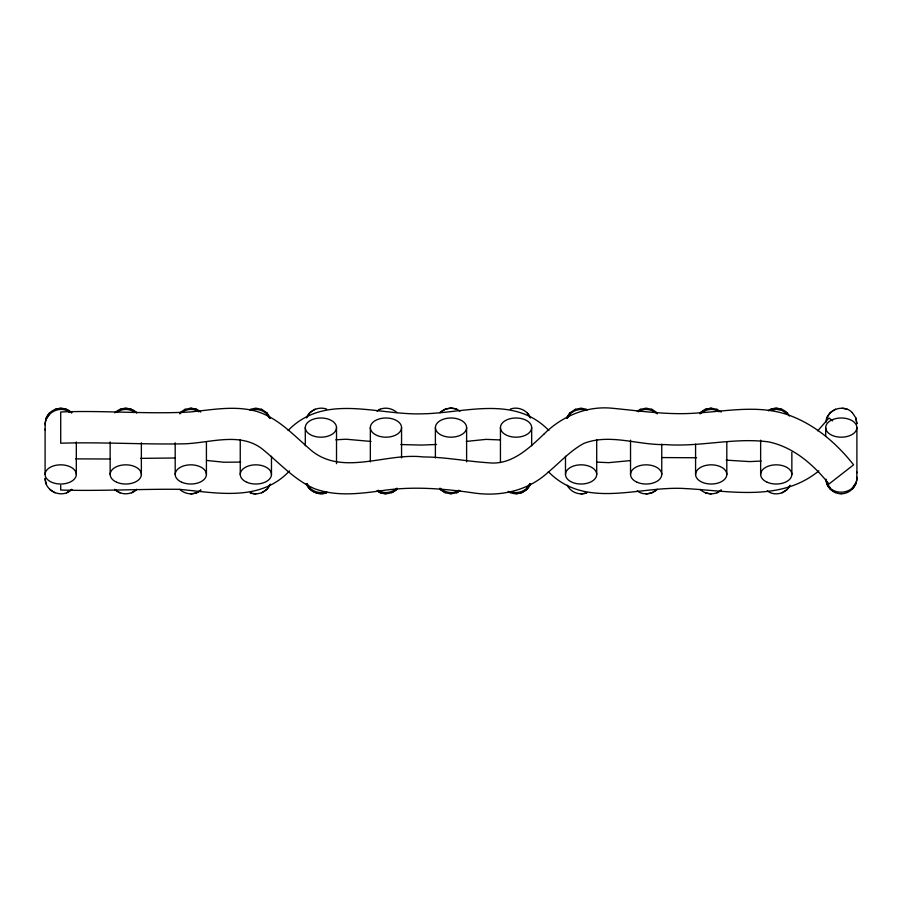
<?xml version="1.0" encoding="UTF-8"?>
<svg xmlns="http://www.w3.org/2000/svg" width="902" height="902" viewBox="0 0 902 902"><rect width="100%" height="100%" fill="white"/><g stroke="black" fill="none" stroke-linecap="round" stroke-linejoin="round"><path stroke-width="1.35" d="M175.191 474.429L175.191 442.781M336.514 427.593A15.616 9.606 0 0 1 313.095 435.903A15.616 9.606 0 0 1 313.095 419.272A15.616 9.606 0 0 1 336.514 427.593L336.514 463.662M500.441 427.593L500.441 462.467M531.661 427.593A15.616 9.606 0 0 1 508.243 435.903A15.616 9.606 0 0 1 508.243 419.272A15.616 9.606 0 0 1 531.661 427.593L531.661 445.757M695.577 474.429L695.577 444.134M726.809 474.429A15.616 9.606 0 0 0 703.391 466.108A15.616 9.606 0 0 0 703.391 482.739A15.616 9.606 0 0 0 726.809 474.429L726.809 441.935M45.1 423.872L46.194 418.021L49.678 412.733M45.1 424.943C44.807 412.981 60.254 404.603 69.634 412.473M825.894 422.474C826.255 409.677 843.584 403.374 852.322 412.631M826.119 479.413C827.811 497.904 857.599 495.581 856.9 477.079M46.194 418.122C50.174 408.054 64.065 404.987 71.754 412.733M566.58 418.122L570.053 412.834L575.352 409.26M530.568 483.889C527.095 492.267 515.91 496.709 508.187 491.376L510.307 492.661M790.062 485.208C786.341 493.586 774.468 496.709 767.32 490.823M852.322 489.177L855.806 483.889M566.58 418.021L570.053 412.733M570.053 413.917L567.279 418.1C570.628 410.917 579.501 407.648 586.841 410.399M529.869 483.878C526.61 491.139 517.635 494.341 510.307 491.624M530.568 484.002L527.084 489.29L521.796 492.763L516.045 493.755M826.773 417.919L830.246 412.631L835.545 409.158M789.363 486.212L787.277 489.391L781.989 492.864M46.194 419.159L49.678 413.917M527.084 488.106L529.869 483.912M852.322 488.106L855.806 482.863M817.719 430.829L828.983 417.987L832.681 420.873M288.121 430.457C324.641 393.001 376.235 415.01 421.065 413.849C464.226 413.443 513.903 394.445 548.856 430.491M289.542 470.889C260.182 502.234 216.83 492.819 179.182 489.312C139.697 488.907 100.212 491.229 60.716 490.034L60.716 485.355M818.892 470.833C780.625 502.346 729.707 490.789 684.686 488.534C638.954 485.704 585.635 509.991 548.337 471.667M46.194 484.103L45.1 478.353C44.829 491.68 62.463 499.043 71.754 489.436M114.723 489.436C120.8 495.299 130.689 495.187 136.8 489.436M315.159 409.102L309.86 412.586L306.387 417.874C309.702 410.207 318.789 406.227 326.648 409.102M200.785 490.136C194.866 495.548 185.462 494.736 179.769 489.391M377.025 411.188C382.809 406.407 391.682 407.67 396.993 412.586M261.603 492.909L266.891 489.436L270.375 484.148C267.048 491.77 257.961 495.886 250.113 492.909L255.852 493.958M439.962 412.586C445.284 407.648 454.134 406.362 459.919 411.188M657.186 489.436C651.842 494.409 643.047 495.593 637.218 490.823M700.155 489.391C705.815 494.86 715.218 495.446 721.172 490.136M114.723 412.834C120.71 406.87 130.722 406.915 136.8 412.733M116.843 412.473C121.804 408.392 129.719 408.392 134.68 412.473M179.769 412.834L185.057 409.26M179.769 413.871C184.775 409.316 192.96 407.648 198.677 411.786M66.455 492.864L71.754 489.391M131.512 492.864L136.8 489.391M200.785 490.079L196.557 492.864L190.807 493.958M378.085 410.545L380.204 409.158M439.962 412.631L445.25 409.158L451 408.065L456.75 409.158M396.993 488.151C391.987 492.695 383.801 494.375 378.085 490.237M377.025 490.677C382.809 495.412 391.761 494.217 396.993 489.177M391.693 492.763L396.993 489.29M458.859 490.237C453.142 494.375 444.968 492.695 439.962 488.151M451 493.755L456.75 492.763L458.859 491.263M456.75 492.763L459.919 490.677M637.218 411.335L640.397 409.26M638.278 411.786C643.994 407.648 652.18 409.316 657.186 413.871M700.155 412.733L705.443 409.26L711.193 408.155L716.943 409.361M700.155 412.834L705.443 409.361L711.193 408.268M700.155 413.871C705.161 409.316 713.335 407.648 719.052 411.786M657.186 489.391L651.887 492.864L646.148 493.958M716.943 492.864L721.172 490.079M54.966 409.361L60.716 408.268L66.455 409.361L71.754 412.834M120.011 409.361L125.761 408.268L131.512 409.361L136.8 412.834M185.057 409.361L190.807 408.155L196.557 409.26L200.785 412.034M250.113 409.361L255.852 408.155L261.603 409.361M250.113 410.399C257.442 407.681 266.372 410.884 269.675 418.1L266.891 413.871M510.307 409.102C518.199 406.193 527.287 410.185 530.568 417.919L527.084 412.586M575.352 409.361L581.091 408.155L586.841 409.361M640.397 409.361L646.148 408.155L651.887 409.361M326.648 491.624C319.319 494.341 310.389 491.139 307.086 483.923M770.488 410.399L776.239 409.294L781.989 410.399L787.277 413.871M581.091 493.958L586.841 492.864C579.535 495.672 570.628 492.345 567.279 485.208M841.284 493.755C849.774 493.789 856.866 486.415 856.9 478.004M630.487 460.584L608.737 462.658L596.774 462.14M466.266 441.416L486.054 439.375L500.475 439.95M761.164 461.069L749.596 461.598L726.2 460.133M436.545 444.483L421.381 445.081L400.838 444.539M335.792 439.815L346.052 439.218L371.026 441.45M240.744 462.106L223.888 462.241L206.614 460.437M140.644 458.363L175.315 457.99M661.978 457.573L696.547 457.754M110.439 459.005L75.7 458.881M842.434 408.279L847.034 409.158M781.989 409.361L776.239 408.268L770.488 409.361L768.38 410.748C773.995 406.407 782.361 408.189 787.277 412.834M825.894 479.3C826.221 487.294 833.425 493.665 841.284 493.856M705.443 492.864L711.193 493.958M190.807 408.268L196.557 409.361L199.725 411.447M439.962 489.29L445.25 492.763L451 493.856M385.955 493.856L380.204 492.763L378.085 491.263M716.943 409.26L721.172 412.034M835.545 492.661L830.246 489.177L826.773 483.889M651.887 409.26L657.186 412.834M439.962 489.177L445.25 492.661M261.603 409.26L266.891 412.834M114.723 489.391L120.011 492.864M49.678 489.391L54.966 492.864M852.322 412.586L855.806 417.919L856.9 423.624L855.806 417.919M787.277 412.733L789.363 416.014M266.891 412.733L270.375 418.122M306.387 483.889C309.679 491.522 318.789 495.739 326.648 492.763C318.812 495.48 309.645 491.725 306.387 484.002M826.773 482.818L830.246 488.151M307.086 483.878L309.86 488.151M856.9 427.593A15.616 9.606 0 0 1 833.482 435.903A15.616 9.606 0 0 1 833.482 419.272A15.616 9.606 0 0 1 856.9 427.593L856.9 472.84M825.68 427.593L825.68 436.523M791.855 452.252L791.855 474.429M760.634 440.165L760.634 474.429M661.752 444.134L661.752 474.429M630.532 440.165L630.532 474.429M596.707 439.556L596.707 474.429A15.616 9.606 0 0 1 573.289 482.739A15.616 9.606 0 0 1 573.289 466.108A15.616 9.606 0 0 1 596.707 474.429M565.486 456.265L565.486 474.429M466.616 427.593A15.616 9.606 0 0 1 443.198 435.903A15.616 9.606 0 0 1 443.198 419.272A15.616 9.606 0 0 1 466.616 427.593L466.616 461.858M435.384 427.593L435.384 457.889M401.559 427.593A15.616 9.606 0 0 1 378.141 435.903A15.616 9.606 0 0 1 378.141 419.272A15.616 9.606 0 0 1 401.559 427.593L401.559 457.889M370.339 427.593L370.339 461.858M305.293 427.593L305.293 445.757M271.468 456.265L271.468 474.429M240.248 439.556L240.248 474.429M206.423 441.935L206.423 474.429M141.366 442.781L141.366 474.429M110.145 441.935L110.145 474.429M76.32 441.935L76.32 474.429A15.616 9.606 0 0 1 52.902 482.739A15.616 9.606 0 0 1 52.902 466.108A15.616 9.606 0 0 1 76.32 474.429M45.1 429.183L45.1 474.429M45.359 430.434A15.616 15.616 0 0 1 45.359 424.752M856.641 471.588A15.616 15.616 0 0 1 856.641 477.271M543.759 434.29C528.459 448.824 510.972 465.601 488.005 462.726C466.357 461.35 444.957 456.964 423.196 456.964C385.233 452.263 340.054 478.015 308.304 447.809C292.169 433.682 276.711 417.04 255.39 411.03C234.125 405.494 212.184 409.756 190.773 411.921C147.466 414.469 104.068 410.185 60.716 411.977L60.716 443.209C100.956 441.935 141.186 444.517 181.415 443.863C208.745 443.897 241.262 430.198 264.523 450.853C280.657 464.226 295.022 480.225 314.618 488.726C336.874 496.878 360.665 493.608 383.519 490.44C413.601 486.122 444.032 488.67 473.945 492.977C500.294 496.867 528.222 490.767 548.078 472.31C559.849 462.534 570.211 450.729 583.842 443.423C610.034 433.253 638.233 445.317 665.236 444.573C699.805 447.257 734.239 437.256 768.662 441.901C793.489 447.054 813.57 464.71 828.983 484.024L853.596 464.823C835.793 442.262 812.758 422.7 785.022 413.849C756.812 405.223 727.237 411.075 698.498 412.89C669.679 415.472 641.029 410.985 612.424 408.268C586.774 405.584 561.754 416.296 543.759 434.29M116.775 482.277A15.616 9.606 0 0 0 141.31 475.286A15.616 9.606 0 0 0 119.199 465.714A15.616 9.606 0 0 0 116.775 482.277M181.821 482.277A15.616 9.606 0 0 0 206.355 475.286A15.616 9.606 0 0 0 184.245 465.714A15.616 9.606 0 0 0 181.821 482.277M246.866 482.277A15.616 9.606 0 0 0 271.401 475.286A15.616 9.606 0 0 0 249.302 465.714A15.616 9.606 0 0 0 246.866 482.277M637.15 482.277A15.616 9.606 0 0 0 661.696 475.286A15.616 9.606 0 0 0 639.586 465.714A15.616 9.606 0 0 0 637.15 482.277M767.252 482.277A15.616 9.606 0 0 0 791.787 475.286A15.616 9.606 0 0 0 769.677 465.714A15.616 9.606 0 0 0 767.252 482.277"/></g></svg>
